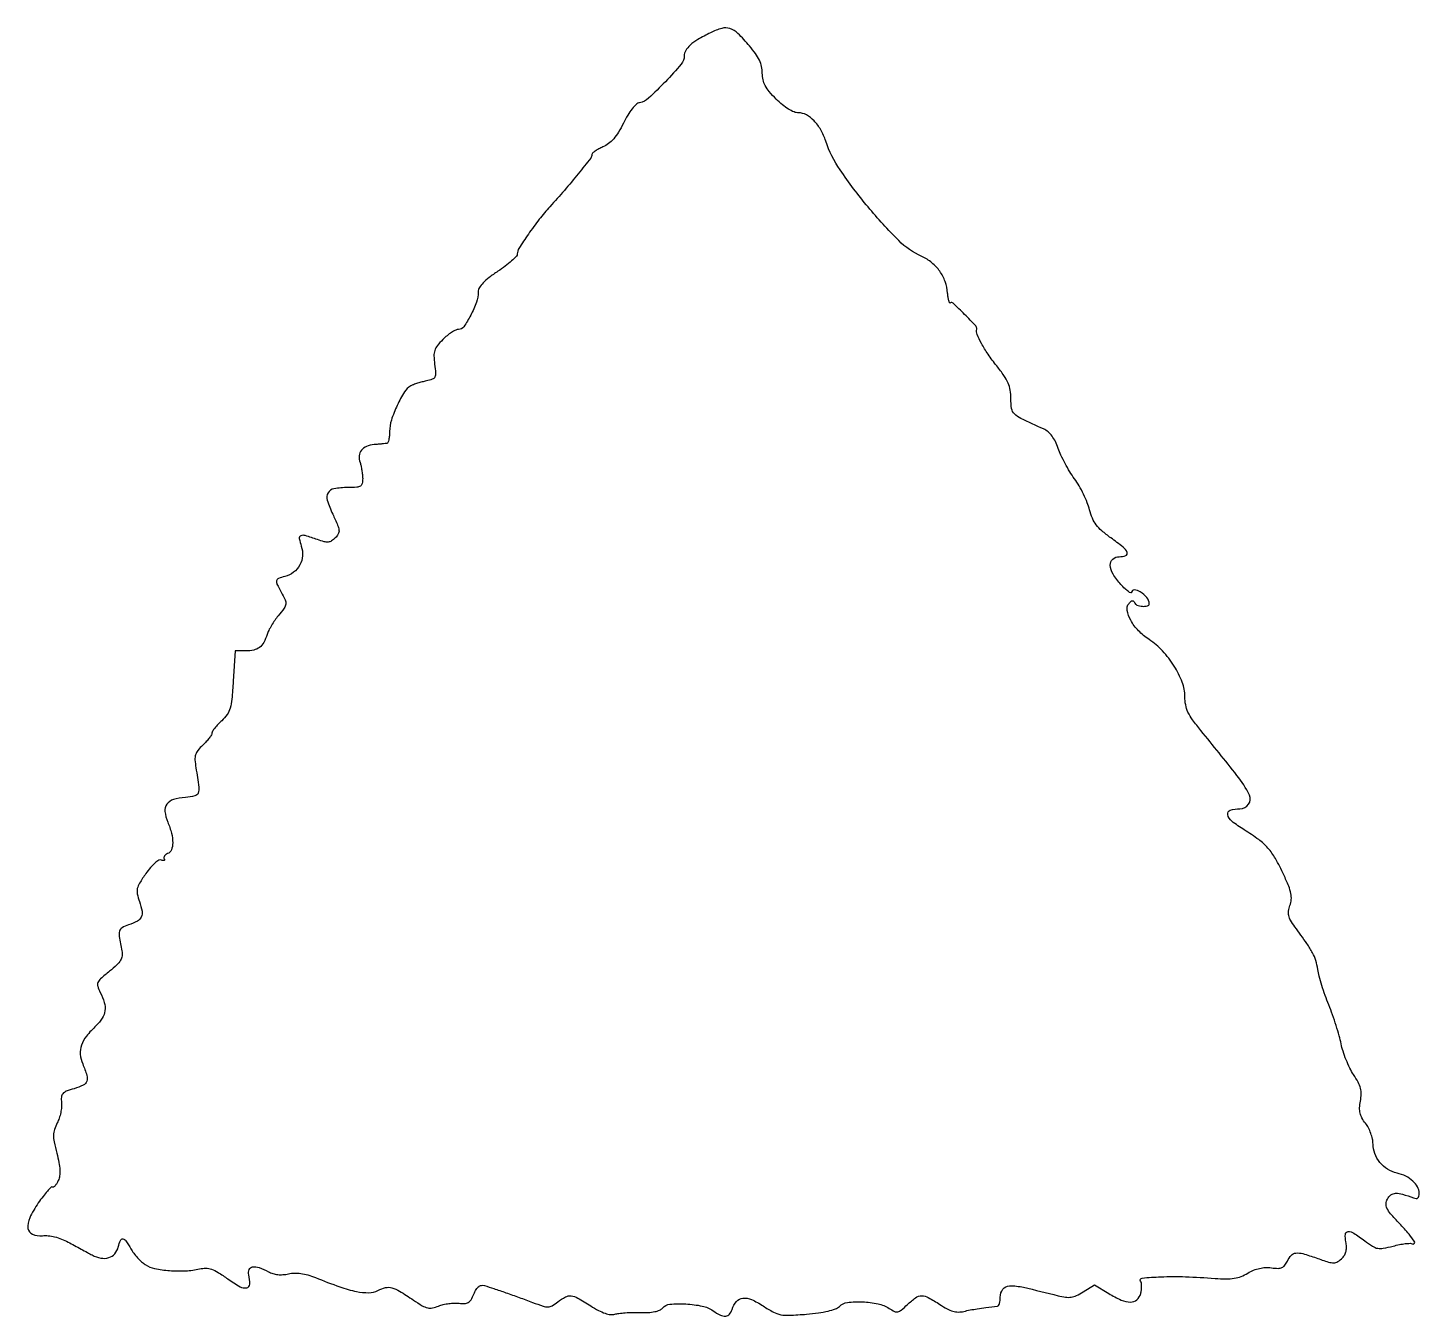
# Model space of a CAD drawing. Extents: x 0 to 392, y 0 to 363.
import ezdxf

# ---------------------------------------------------------------- set-up
doc = ezdxf.new("R2010")
doc.units = 0

msp = doc.modelspace()

# ---------------------------------------------------------------- linework, layer by layer
msp.add_lwpolyline([(192.383748, 361.547363, 0.016173), (188.850704, 359.645155, 0.049614), (186.649393, 358.055643, 0.079021), (185.421931, 356.564006, 0.133493), (185, 355.011817, -0.178744), (184.15645, 352.727542, -0.013701), (179.687408, 347.782737, -0.015152), (174.965284, 343.128185, -0.142055), (172.442439, 341.860385, 0.13999), (171.473356, 341.378298, 0.039899), (170.314857, 340.137845, 0.033775), (169.085713, 338.356417, 0.020748), (167.874198, 336.111901, -0.021551), (166.486029, 333.549958, -0.04239), (165.132477, 331.671455, -0.052514), (163.710853, 330.329033, -0.063534), (162.124198, 329.410174, 0.021806), (160.927595, 328.84445, 0.03056), (159.917733, 328.230376, 0.031004), (159.183229, 327.649146, 0.212981), (159, 327.238505, -0.168057), (158.657774, 326.249077, -0.003105), (155.169802, 321.866457, -0.007961), (151.257645, 317.16812, -0.007861), (147.181648, 312.576589, 0.020026), (144.174762, 309.01873, 0.014467), (141.103286, 304.82982, 0.009329), (138.457888, 300.836661, 0.142565), (138, 299.263412, -0.195936), (137.727457, 298.594623, -0.017406), (136.384375, 297.312841, -0.020671), (134.606893, 295.858018, -0.014611), (132.5, 294.368635, 0.016746), (130.038532, 292.612795, 0.038371), (128.34169, 291.094846, 0.052922), (127.312583, 289.764848, 0.136431), (126.978038, 288.60842, -0.081959), (126.460889, 285.665822, -0.035323), (124.875269, 281.998968, -0.030479), (122.944879, 278.776351, -0.247411), (121.471969, 278, 0.112448), (120.658849, 277.814791, 0.029759), (119.487057, 277.16332, 0.028641), (118.207709, 276.241896, 0.025995), (116.997882, 275.151729, 0.028756), (115.476405, 273.444403, 0.087985), (114.742646, 272.084792, 0.08635), (114.513942, 270.541249, 0.027046), (114.699714, 268.202131, -0.01477), (114.962152, 265.682767, -0.133956), (114.752998, 264.607249, -0.191722), (114.05381, 263.977047, -0.036425), (112.374909, 263.490841, 0.013342), (111.164239, 263.200019, 0.011369), (109.903879, 262.830534, 0.011521), (108.772304, 262.441743, 0.03157), (108, 262.09953, 0.136048), (106.212143, 260.431758, 0.028384), (104.163423, 256.617906, 0.030553), (102.522035, 252.4493, 0.077867), (102.010331, 249.25, -0.021696), (101.951966, 247.997487, -0.033334), (101.782722, 246.925549, -0.035533), (101.542062, 246.131478, -0.275142), (101.25, 245.900807, -0.0075), (100.80168, 245.848342, -0.001078), (99.883477, 245.756828, -0.001223), (98.796894, 245.65358, -0.001045), (97.651198, 245.549958, 0.073132), (95.507026, 245.038602, 0.132862), (94.076382, 243.963842, 0.148106), (93.475515, 242.406587, 0.09939), (93.713063, 240.5, -0.026625), (93.973455, 239.554897, -0.013851), (94.201975, 238.353125, -0.013735), (94.368892, 237.103063, -0.020346), (94.440235, 236, -0.055985), (94.316602, 234.597947, -0.209298), (93.819503, 233.890399, -0.120727), (92.759179, 233.556096, -0.014176), (90.264296, 233.464296, 0.038886), (86.356027, 233.126716, 0.225951), (84.704297, 231.976381, 0.208757), (84.482146, 229.896782, 0.033224), (86.004557, 225.990271, -0.008521), (87.392623, 222.890232, -0.075564), (87.766532, 221.44462, -0.154096), (87.550574, 220.398212, -0.069132), (86.694604, 219.266032, -0.053548), (85.664722, 218.435921, -0.119996), (84.721237, 218.110051, -0.089238), (83.555871, 218.208516, -0.021173), (81.688841, 218.795554, 0.011797), (78.280478, 219.937855, 0.171706), (77.030164, 219.88743, 0.356227), (76.597716, 219.106949, 0.039264), (77.155812, 216.982881, -0.10329), (77.509435, 214.269161, -0.10596), (76.740511, 211.66781, -0.105555), (74.969562, 209.602699, -0.101773), (72.48735, 208.407469, 0.032774), (70.73833, 207.844452, 0.248287), (70.193546, 207.206918, 0.171623), (70.310505, 206.233294, 0.014958), (71.5, 204, -0.020911), (72.621431, 201.83271, -0.142022), (72.803914, 200.653435, -0.127136), (72.339867, 199.496812, -0.015464), (70.636833, 197.326725, 0.022696), (69.675673, 196.064825, 0.017545), (68.742021, 194.609676, 0.01786), (67.965315, 193.186767, 0.040092), (67.504901, 192.04664, -0.047958), (66.568437, 189.828621, -0.106503), (65.382098, 188.441547, -0.110885), (63.763438, 187.698862, -0.054726), (61.5, 187.471851), (58.5, 187.5), (57.98398, 178.919097, -0.008085), (57.60055, 173.899195, -0.048055), (57.108405, 171.3185, -0.082484), (56.250899, 169.539109, -0.052478), (54.73398, 167.804426, 0.017478), (53.687091, 166.763877, 0.022411), (52.803107, 165.732655, 0.021074), (52.154308, 164.827143, 0.145915), (52, 164.309643, -0.142266), (51.850865, 163.796111, -0.022069), (51.238465, 162.918784, -0.023091), (50.400187, 161.92295, -0.018258), (49.40754, 160.924314, 0.033977), (48.033484, 159.452245, 0.098054), (47.38275, 158.225054, 0.089151), (47.216276, 156.774311, 0.02504), (47.475869, 154.5, -0.006297), (48.296973, 149.108116, -0.121277), (48.124322, 147.435314, -0.25704), (47.174827, 146.596834, -0.036288), (44.5, 146.198983, 0.052577), (41.116974, 145.582783, 0.168119), (39.274357, 144.271907, 0.187985), (38.753383, 142.211776, 0.068064), (39.54228, 139.244568, -0.035807), (40.600324, 136.09612, -0.06427), (40.937686, 133.394906, -0.092169), (40.560828, 131.413292, -0.211219), (39.505744, 130.36383, 0.063193), (38.974836, 130.078857, 0.094061), (38.61087, 129.699262, 0.121753), (38.468042, 129.288318, 0.162858), (38.557681, 128.90667, -0.118021), (38.654221, 128.613999, -0.314737), (38.549494, 128.433681, -0.159965), (38.24388, 128.397595, -0.041699), (37.762813, 128.537523, 0.226819), (37.028529, 128.478889, 0.047264), (35.947438, 127.706713, 0.038597), (34.695012, 126.438035, 0.021956), (33.375876, 124.73092, 0.014122), (31.609247, 122.067956, 0.083046), (30.971206, 120.523616, 0.108348), (30.956096, 119.045688, 0.031927), (31.562876, 116.848628, -0.03582), (32.290306, 114.132562, -0.158075), (32.088872, 112.509568, -0.164368), (30.980446, 111.350013, -0.039544), (28.5, 110.292315, 0.046841), (26.665759, 109.478394, 0.205766), (25.961334, 108.558816, 0.104106), (25.899663, 107.031237, 0.008063), (26.650198, 102.981295, -0.081894), (26.70146, 101.555687, -0.10559), (26.268173, 100.322496, -0.068511), (25.196415, 99.010855, -0.017991), (23.13866, 97.231672, 0.010613), (20.643481, 95.137805, 0.111297), (19.862716, 94.066336, 0.184201), (19.815663, 92.990786, 0.040076), (20.552947, 91.250377, -0.049745), (21.674432, 88.453983, -0.101465), (21.862093, 86.106224, -0.109761), (21.112657, 83.99514, -0.064997), (19.404986, 81.924314, 0.034494), (16.654381, 78.974299, 0.085822), (15.218184, 76.408196, 0.1078), (14.903095, 73.885288, 0.077027), (15.593454, 71.115569, -0.023404), (16.765695, 67.916395, -0.162364), (16.736911, 66.270785, -0.199622), (15.734147, 65.158074, -0.038059), (13.137401, 64.159312, 0.020036), (10.969292, 63.413862, 0.116989), (9.983293, 62.733282, 0.164702), (9.581146, 61.801033, 0.050863), (9.613474, 60.251025, -0.053603), (9.633016, 58.981098, -0.028638), (9.399743, 57.426864, -0.028159), (8.975966, 55.849983, -0.038995), (8.410295, 54.5, 0.038785), (7.632923, 52.646971, 0.076786), (7.369476, 51.078536, 0.054823), (7.552761, 49.182971, 0.012116), (8.298564, 46, -0.015585), (8.903738, 43.334081, -0.034451), (9.159945, 41.264635, -0.045597), (9.099297, 39.618608, -0.075003), (8.718114, 38.281357, -0.029356), (8.284087, 37.45995, -0.048457), (7.814708, 36.831676, -0.065196), (7.380929, 36.464739, -0.289038), (7.061787, 36.461813, 0.348301), (6.667008, 36.415514, 0.01449), (5.627723, 35.310494, 0.019693), (4.409584, 33.823673, 0.01205), (3.086673, 31.981988, 0.037855), (0.659555, 27.773621, 0.143363), (0.172555, 24.806427, 0.27083), (1.437422, 23.146296, 0.12536), (4.219547, 22.750465, -0.05257), (5.85279, 22.755442, -0.035374), (7.691819, 22.43462, -0.032996), (9.614229, 21.820092, -0.03015), (11.5, 20.942309, 0.000411), (13.232169, 20.00699, 0.000313), (15.130706, 18.985384, 0.000316), (16.911491, 18.03003, 0.000744), (18.242828, 17.319426, 0.075571), (20.711964, 16.45172, 0.121416), (22.928918, 16.572809, 0.140714), (24.616122, 17.668129, 0.117915), (25.606084, 19.56665, -0.036816), (26.226336, 21.441442, -0.340891), (26.920796, 21.839636, -0.213817), (27.774784, 21.306909, -0.018636), (29.154254, 19.079466, 0.032416), (29.962644, 17.851061, 0.022171), (31.02761, 16.56381, 0.022405), (32.169702, 15.410046, 0.041434), (33.20864, 14.59895, 0.095423), (35.844072, 13.516349, 0.030416), (40.063008, 12.927457, 0.030808), (44.618179, 12.853303, 0.048062), (48.5, 13.405752, -0.062236), (50.273136, 13.607162, -0.082308), (51.870911, 13.323917, -0.055512), (53.720139, 12.429251, -0.014578), (56.458023, 10.593418, 0.024621), (59.893144, 8.388734, 0.180378), (61.787594, 8.074366, 0.353944), (62.652275, 9.105228, 0.065968), (62.349983, 11.741692, -0.159907), (62.455485, 13.220434, -0.262927), (63.413305, 13.97651, -0.126755), (65.287728, 13.791936, -0.03896), (67.893949, 12.602341, 0.053717), (69.128556, 12.082176, 0.046585), (70.506485, 11.805272, 0.044012), (71.988209, 11.779715, 0.037794), (73.531183, 12.007033, -0.047413), (75.248083, 12.226382, -0.042244), (77.044889, 12.132644, -0.037629), (78.985582, 11.715384, -0.024936), (81.137233, 10.961846, 0.010902), (88.017694, 8.333273, 0.035244), (92.727092, 7.0164, 0.055254), (96.154408, 6.700855, 0.113403), (98.756358, 7.349821, -0.060704), (100.896922, 8.128787, -0.124203), (102.671351, 8.094377, -0.071628), (104.813193, 7.164631, -0.010877), (108.739251, 4.624227, 0.014782), (111.232513, 3.038416, 0.075737), (112.747799, 2.423066, 0.109458), (114.102468, 2.400688, 0.047829), (115.830329, 2.92972, -0.03911), (117.1341, 3.353859, -0.025081), (118.698928, 3.648621, -0.02518), (120.270263, 3.78359, -0.042409), (121.591079, 3.718245, 0.041932), (123.176913, 3.638273, 0.13034), (124.193275, 3.944499, 0.121234), (124.966866, 4.730183, 0.033966), (125.75069, 6.279203, -0.032896), (126.426413, 7.6217, -0.09007), (127.117321, 8.422706, -0.130904), (127.878025, 8.761575, -0.113809), (128.75069, 8.702238, -0.007316), (131.362442, 7.868025, -0.003282), (134.770946, 6.699154, -0.003132), (138.520465, 5.359348, -0.003181), (142.233417, 3.979504, 0.009921), (145.243423, 2.906842, 0.084791), (146.652983, 2.689024, 0.129171), (147.802531, 3.010613, 0.034218), (149.391146, 4.093035, -0.042794), (151.540748, 5.504401, -0.154491), (153.13041, 5.808288, -0.099712), (154.99706, 5.197066, -0.012492), (158.666569, 2.996502, 0.019097), (160.886036, 1.705049, 0.038714), (162.736744, 0.897576, 0.050817), (164.258335, 0.537337, 0.110005), (165.449541, 0.642679, -0.047622), (166.56669, 0.883313, -0.012419), (168.396845, 1.052442, -0.012508), (170.501223, 1.141512, -0.012489), (172.608479, 1.125308, 0.01939), (174.905447, 1.139343, 0.037825), (176.722955, 1.35942, 0.048931), (178.072279, 1.767811, 0.1222), (178.895756, 2.374393, -0.200737), (180.952643, 3.450108, -0.034537), (185.449449, 3.524803, -0.037445), (190.096516, 2.93005, -0.102574), (193.121031, 1.62778, 0.036648), (195.192897, 0.392173, 0.134239), (196.67783, 0.094867, 0.202689), (197.747266, 0.637082, 0.098887), (198.500337, 2.001061, -0.100935), (199.731322, 4.209436, -0.189898), (201.509891, 5.148446, -0.133068), (203.953357, 4.768783, -0.041598), (207.232549, 2.969356, 0.022393), (210.118684, 1.238358, 0.077162), (212.169066, 0.509719, 0.058691), (214.621085, 0.337349, 0.009316), (219.439016, 0.654335, 0.013331), (222.791598, 1.027974, 0.023529), (225.528815, 1.539365, 0.027002), (227.600073, 2.147857, 0.11188), (228.696034, 2.838891, -0.16773), (230.958612, 3.940313, -0.04028), (235.190872, 4.11032, -0.041688), (239.601714, 3.561913, -0.093525), (242.706088, 2.273009, 0.034524), (244.190479, 1.440715, 0.163811), (245.144621, 1.328316, 0.123524), (246.120405, 1.803628, 0.016226), (247.849399, 3.355715, -0.036272), (250.172288, 5.27863, -0.155314), (251.862979, 5.821684, -0.126621), (253.752288, 5.340724, -0.02086), (257.002319, 3.379768, 0.022704), (259.049978, 2.154555, 0.053005), (260.70124, 1.479859, 0.067241), (262.195322, 1.257559, 0.062868), (263.730879, 1.430492, -0.011487), (265.556594, 1.828695, -0.009291), (267.532449, 2.174357, -0.007153), (269.96234, 2.51753, -0.00298), (273.25, 2.914071, 0.245137), (273.539186, 3.109743, 0.051699), (273.779688, 3.691797, 0.043163), (273.945355, 4.499714, 0.029003), (274, 5.440983, -0.163151), (274.749162, 7.67579, -0.228404), (276.592816, 8.623436, -0.063208), (280.557527, 8.223375, -0.005664), (290.295135, 5.859588, 0.028104), (292.419205, 5.443864, 0.071166), (293.988823, 5.451725, 0.072189), (295.480007, 5.898711, 0.029563), (297.344937, 6.904166), (300.599604, 8.915661), (304.549802, 6.48904, 0.033983), (308.078793, 4.638639, 0.102838), (310.718748, 4.075848, 0.179715), (312.513649, 4.73216, 0.155922), (313.575091, 6.443165, 0.031096), (313.762921, 7.453939, 0.031993), (313.821542, 8.470604, 0.03377), (313.75622, 9.353133, 0.103411), (313.55299, 9.91426, -0.553911), (313.996707, 10.814122, -0.01543), (319.223339, 11.181362, -0.018332), (326.177407, 11.199643, -0.010709), (334.5, 10.737684, 0.016378), (337.665874, 10.597932, 0.042574), (339.939562, 10.765887, 0.053353), (341.834787, 11.281106, 0.041766), (343.750028, 12.219361, -0.037023), (345.379876, 13.037036, -0.042773), (347.036728, 13.559546, -0.044122), (348.711818, 13.781629, -0.044424), (350.395982, 13.705511, 0.027757), (352.239775, 13.56056, 0.107326), (353.359938, 13.777011, 0.132939), (354.158086, 14.408102, 0.052524), (354.874515, 15.623934, -0.083382), (355.948729, 17.214828, -0.17761), (357.260779, 17.863178, -0.096533), (359.253863, 17.693222, -0.015414), (363, 16.5, 0.007894), (366.454458, 15.342185, 0.078371), (367.961165, 15.112634, 0.146856), (369.071149, 15.452175, 0.049268), (370.395833, 16.53869, 0.075017), (371.03124, 17.399913, 0.069761), (371.403872, 18.431643, 0.06129), (371.50695, 19.643262, 0.039981), (371.342262, 21.03869, -0.068522), (371.212849, 23.17281, -0.377097), (371.972158, 23.91399, -0.158562), (373.58159, 23.481699, -0.018675), (376.652838, 21.315628, 0.020855), (378.866975, 19.768458, 0.096491), (380.313085, 19.19788, 0.092889), (381.894368, 19.200762, 0.01857), (384.657099, 19.830774, -0.015844), (386.442492, 20.248165, -0.020746), (388.097436, 20.509274, -0.0188), (389.464917, 20.615335, -0.149444), (390.070983, 20.45613, 0.359458), (390.621832, 20.531835, 0.339573), (390.672998, 21.102934, 0.036696), (389.15477, 23.147547, 0.009987), (386.463037, 26.14297, -0.009943), (383.954706, 28.933803, -0.063767), (382.908162, 30.514249, -0.132729), (382.663592, 31.761598, -0.105665), (383.045202, 33.084461, -0.113675), (384.050266, 34.235552, -0.147091), (385.367877, 34.69358, -0.083104), (387.299454, 34.454082, -0.019307), (390.407099, 33.397276, 0.072043), (391.132972, 33.232997, 0.197091), (391.624277, 33.390626, 0.16866), (391.912104, 33.874117, 0.05074), (392, 34.738024, 0.127021), (391.547269, 36.491379, 0.082459), (390.240469, 38.141109, 0.070514), (388.242369, 39.495018, 0.055458), (385.777677, 40.377797, -0.082149), (383.125855, 41.489798, -0.079577), (380.94009, 43.406135, -0.081376), (379.499216, 45.866607, -0.092103), (379, 48.553703, 0.05385), (378.847587, 49.964773, 0.032505), (378.381998, 51.582824, 0.032278), (377.701957, 53.14876, 0.048109), (376.896164, 54.404877, -0.038279), (375.891382, 55.905558, -0.071952), (375.365123, 57.263103, -0.069488), (375.23518, 58.745949, -0.033537), (375.460819, 60.64284, 0.040185), (375.670353, 62.628798, 0.069294), (375.482321, 64.277236, 0.059966), (374.823318, 65.967608, 0.023275), (373.534072, 68.127877, -0.031226), (372.473134, 69.971543, -0.018511), (371.432175, 72.285592, -0.018485), (370.561405, 74.68044, -0.030094), (370.023055, 76.774774, 0.019941), (369.492961, 79.025451, 0.008894), (368.625052, 81.944779, 0.008788), (367.596196, 85.004929, 0.011771), (366.549884, 87.739368, -0.01172), (365.530005, 90.403917, -0.010074), (364.580417, 93.250607, -0.010191), (363.823109, 95.87001, -0.02858), (363.436546, 97.739368, 0.036117), (362.876421, 100.256317, 0.050305), (361.995969, 102.387936, 0.029518), (360.383598, 105.010447, 0.0051), (356.993398, 109.754568, -0.023572), (355.788835, 111.579043, -0.077756), (355.2542, 112.912973, -0.095886), (355.209825, 114.18737, -0.048006), (355.613869, 115.754568, 0.066186), (355.982729, 117.434991, 0.071277), (355.884775, 119.109911, 0.046612), (355.250449, 121.205813, 0.012498), (353.855106, 124.398403, 0.01878), (351.507104, 128.968712, 0.052203), (349.422537, 131.91065, 0.053885), (346.812599, 134.305108, 0.021057), (342.75, 137.040528, -0.028997), (339.231455, 139.491661, -0.176191), (338.079615, 141.34715, -0.383762), (338.792265, 142.574374, -0.078115), (341.5, 143, 0.239598), (343.974649, 144.258066, 0.280119), (344.192311, 146.846354, 0.051398), (340.669178, 152.403328, 0.004845), (330.535917, 165, -0.014448), (328.185375, 168.039678, -0.047051), (326.888256, 170.226778, -0.06355), (326.235026, 172.235899, -0.046182), (326.011513, 174.578555, 0.090529), (325.260516, 178.627666, 0.048955), (322.994784, 183.180313, 0.047175), (319.725797, 187.445859, 0.059574), (315.938053, 190.659692, -0.054602), (312.943273, 193.150079, -0.06515), (310.758135, 196.097946, -0.081641), (309.763449, 198.867103, -0.222216), (310.276917, 200.833664, -0.03649), (310.80685, 201.384929, -0.139022), (311.231084, 201.592955, -0.244093), (311.558558, 201.491945, -0.118305), (311.796782, 201.109653, 0.225864), (312.505137, 200.373304, 0.068731), (314.054826, 200.021467, 0.079553), (315.495744, 200.126502, 0.359835), (315.968197, 200.75, 0.167294), (315.297783, 202.458695, 0.073842), (313.446885, 204.075398, 0.125543), (311.751839, 204.638559, 0.435161), (311, 203.938282, -0.53429), (310.770294, 203.784683, -0.061496), (310.11875, 204.153289, -0.033112), (309.152626, 204.973482, -0.015142), (308, 206.161143, -0.048414), (305.794263, 209.102773, -0.121326), (304.99374, 211.644023, -0.230292), (305.673749, 213.303077, -0.184324), (307.5, 214, 0.085766), (309.372557, 214.323582, 0.436605), (309.743373, 215.187955, 0.119684), (308.593634, 216.680751, 0.01332), (305.145445, 219.30004, -0.02113), (302.621117, 221.280465, -0.054125), (301.031361, 222.969398, -0.062777), (299.977685, 224.802772, -0.037407), (299.181285, 227.194331, 0.033715), (298.531631, 229.194306, 0.017795), (297.47382, 231.581799, 0.017628), (296.212314, 233.958834, 0.025944), (294.926806, 235.942344, -0.020111), (293.617621, 237.911693, -0.013721), (292.284057, 240.246008, -0.013847), (291.120412, 242.571786, -0.026961), (290.346417, 244.49672, 0.032229), (289.549844, 246.419098, 0.047861), (288.593376, 247.968977, 0.054711), (287.477809, 249.147698, 0.06777), (286.205451, 249.960141, -0.004115), (279.848865, 252.961791, -0.075159), (278.006004, 254.221037, -0.167748), (277.222113, 255.694502, -0.03915), (277, 258.526842, 0.041085), (276.805077, 260.895047, 0.060874), (276.218454, 262.891078, 0.048874), (275.062945, 264.980746, 0.017412), (273.030373, 267.724385, -0.017176), (270.588838, 271.016813, -0.0259), (268.716578, 274.05729, -0.026985), (267.497237, 276.606243, -0.154263), (267.369801, 278.082266, 0.250178), (267.10672, 279.031729, 0.006722), (263.976304, 282.234085, 0.006001), (260.743177, 285.377382, 0.336826), (259.957436, 285.463788, -0.44287), (259.7327, 285.531725, -0.041978), (259.505499, 286.136235, -0.032562), (259.309283, 287.054561, -0.01734), (259.180826, 288.20994, 0.065802), (258.495585, 291.465339, 0.068684), (256.993043, 294.379626, 0.068551), (254.754222, 296.782489, 0.065143), (251.912154, 298.539613, -0.090651), (245.432129, 303.015202, -0.02294), (236.768357, 312.509751, -0.023877), (228.903467, 322.940512, -0.06883), (224.884764, 331.033976, 0.047662), (223.462382, 334.230395, 0.063327), (221.563171, 336.778998, 0.075057), (219.403869, 338.434372, 0.126728), (217.208039, 339, -0.097682), (215.942386, 339.249645, -0.040265), (214.377563, 340.044479, -0.034622), (212.653021, 341.274813, -0.02413), (210.882353, 342.882353, -0.021107), (208.966282, 344.967401, -0.053383), (207.814681, 346.671388, -0.06742), (207.205977, 348.323452, -0.05465), (207, 350.202354, 0.055943), (206.793583, 352.041469, 0.054069), (206.184188, 353.811518, 0.044631), (205.09279, 355.679338, 0.022488), (203.411779, 357.832032, 0.020856), (200.107741, 361.381148, 0.114112), (197.89136, 362.746733, 0.151617), (195.623714, 362.801198, 0.046189)], format="xyb", close=True)

doc.saveas('drawing.dxf')
